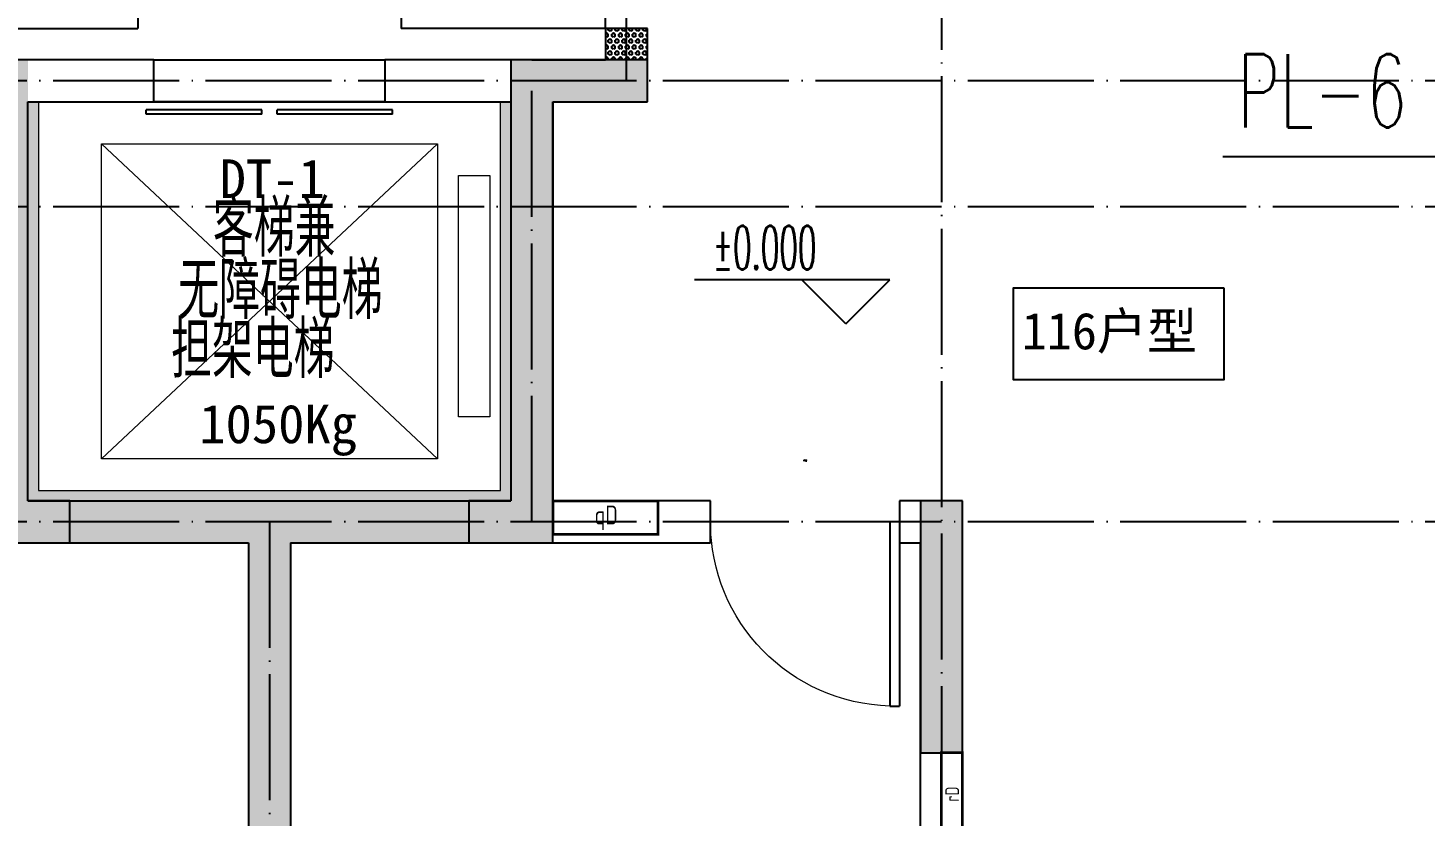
# Model space of a CAD drawing. Extents: x 27938 to 1507990, y 110129 to 923079.
# Drawn here: x 839267 to 845920, y 676056 to 679809 of the extents above; entities that cross this region are included whole.
import ezdxf

# ---------------------------------------------------------------- set-up
doc = ezdxf.new("R2010")
doc.units = 0
doc.header["$LTSCALE"] = 1000
doc.header["$MEASUREMENT"] = 0
doc.linetypes.add('DOTE', pattern=[2.42, 2, -0.2, 0.02, -0.2])
for name, color, linetype, lineweight in [('3.5方案汇报，与郭总、侯月琴确定户型_t8$0$STAIR', 2, 'Continuous', 18), ('EQUIP-消防', 3, 'Continuous', 20), ('填充', 251, 'Continuous', 5)]:
    doc.layers.add(name, color=color, linetype=linetype, lineweight=lineweight)
for name, color, linetype in [('COLUMN', 9, 'Continuous'), ('DIM_ELEV', 3, 'Continuous'), ('DIM_餐饮排水', 31, 'Continuous'), ('DOTE', 1, 'Continuous'), ('PUB_HATCH', 8, 'Continuous'), ('PUB_TEXT', 4, 'Continuous'), ('WALL', 9, 'Continuous'), ('WINDOW', 4, 'Continuous'), ('WINDOW_TEXT', 7, 'Continuous'), ('保温', 6, 'Continuous')]:
    doc.layers.add(name, color=color, linetype=linetype)
doc.styles.add('_TCH_DIM', font='SIMPLEX.shx', dxfattribs={"width": 0.7, "bigfont": 'GBCBIG.shx'})
doc.styles.add('_TCH_WINDOW', font='SIMPLEX.shx', dxfattribs={"width": 0.7, "height": 3.5, "bigfont": 'GBCBIG.shx'})
doc.styles.add('_TWT_SERIAL', font='SIMPLEX', dxfattribs={"width": 0.8, "height": 3.5, "bigfont": 'HZTXT'})
doc.styles.get("Standard").update_dxf_attribs({"font": 'gbenor.shx', "bigfont": 'gbcbig.shx'})
doc.styles.add('房间名称', font='TSSDENG', dxfattribs={"width": 0.8, "bigfont": 'HZTXT'})
doc.styles.add('黑体', font='simhei.ttf')

# ---------------------------------------------------------------- blocks, each defined once
blk = doc.blocks.new('GFDGFSDFGD')
at = {"layer": 'PUB_HATCH'}
for points in [[(431966.6, 370823.7), (431316.6, 370823.7), (431316.6, 370623.7), (431766.6, 370623.7), (431766.6, 368523.7), (432166.6, 368523.7), (432166.6, 368723.7), (431966.6, 368723.7)], [(434266.6, 370823.7), (434266.6, 368723.7), (434066.6, 368723.7), (434066.6, 368523.7), (434466.6, 368523.7), (434466.6, 370623.7), (434916.6, 370623.7), (434916.6, 370823.7)], [(436416.6, 368723.7), (436216.6, 368723.7), (436216.6, 367523.7), (436416.6, 367523.7)]]:
    blk.add_hatch(color=0, dxfattribs=at).paths.add_polyline_path(points)
at = {"layer": 'COLUMN', "color": 0}
for p, q in [((434266.6, 370823.7), (434266.6, 368723.7)), ((434916.6, 370823.7), (434266.6, 370823.7)), ((434916.6, 370623.7), (434916.6, 370823.7)), ((434466.6, 368523.7), (434466.6, 370623.7)), ((434466.6, 370623.7), (434916.6, 370623.7)), ((432166.6, 368723.7), (431966.6, 368723.7)), ((432166.6, 368523.7), (432166.6, 368723.7)), ((434266.6, 368723.7), (434066.6, 368723.7)), ((434066.6, 368723.7), (434066.6, 368523.7)), ((436416.6, 368723.7), (436216.6, 368723.7)), ((436216.6, 368723.7), (436216.6, 367523.7)), ((436416.6, 367523.7), (436416.6, 368723.7)), ((431766.6, 368523.7), (432166.6, 368523.7)), ((434066.6, 368523.7), (434466.6, 368523.7)), ((436216.6, 367523.7), (436416.6, 367523.7))]:
    blk.add_line(p, q, dxfattribs=at)
blk = doc.blocks.new('GDFGDGRD')
at = {"layer": '保温', "linetype": 'Continuous', "ltscale": 10}
h = blk.add_hatch(dxfattribs=at)
h.set_pattern_fill('HEX', color=251, scale=10, angle=90, style=0)
h.set_pattern_definition([(90, (0, 0), (-16.49778, 1e-15), [9.525, -19.05]), (210, (0, 0), (8.24889, -14.2874966), [9.525, -19.05]), (150, (6e-16, 9.525), (-8.24889, -14.2874966), [9.525, -19.05])])
h.paths.add_polyline_path([(434916.6, 370823.7), (434716.6, 370823.7), (434716.5, 370973.7), (434916.5, 370973.7)])
h = blk.add_hatch(dxfattribs=at)
h.set_pattern_fill('HEX', color=251, scale=10, angle=90, style=0)
h.set_pattern_definition([(90, (-70765.891, -151624.736), (-16.49778, 1e-15), [9.525, -19.05]), (210, (-70765.891, -151624.736), (8.24889, -14.2874966), [9.525, -19.05]), (150, (-70765.891, -151615.211), (-8.24889, -14.2874966), [9.525, -19.05])])
h.paths.add_polyline_path([(434066.6, 368523.7), (434066.6, 368723.7), (432166.6, 368723.7), (432166.6, 368523.7)])
h = blk.add_hatch(dxfattribs=at)
h.set_pattern_fill('HEX', color=251, scale=10, angle=90, style=0)
h.set_pattern_definition([(90, (-70765.891, -152124.736), (-16.49778, 1e-15), [9.525, -19.05]), (210, (-70765.891, -152124.736), (8.24889, -14.2874966), [9.525, -19.05]), (150, (-70765.891, -152115.211), (-8.24889, -14.2874966), [9.525, -19.05])])
h.paths.add_polyline_path([(433016.7, 363923.7), (433216.7, 363923.7), (433216.7, 368523.7), (433016.7, 368523.7)])
blk = doc.blocks.new('FSFSFSFSEG')
at = {"layer": 'EQUIP-消防', "const_width": 12.8}
blk.add_lwpolyline([(136866.6, 335152.5), (136466.6, 335152.5), (136466.6, 335052.5), (136866.6, 335052.5)], close=True, dxfattribs=at)
at = {"layer": 'PUB_TEXT', "color": 7, "true_color": 0xffffff, "style": '房间名称', "width": 0.8}
blk.add_text('rD', height=64.8, dxfattribs=at).set_placement((136633.7, 335069))
blk = doc.blocks.new('GDGRDGDRGDFD')
at = {"layer": 'EQUIP-消防', "const_width": 12.8}
blk.add_lwpolyline([(136866.6, 335507.8), (136366.6, 335507.8), (136366.6, 335347.8), (136866.6, 335347.8)], close=True, dxfattribs=at)
at = {"layer": 'PUB_TEXT', "color": 7, "true_color": 0xffffff, "style": '房间名称', "width": 0.8}
blk.add_text('qD', height=90, dxfattribs=at).set_placement((136565, 335395.5))
blk = doc.blocks.new('GHFHFHTFHCSDCS')
for name, p, rotation in [('GDGRDGDRGDFD', (298101, 33215.5), 0.0001673532306091649), ('FSFSFSFSEG', (771469.1, 230657.2), 89.99999999297357)]:
    blk.add_blockref(name, p, dxfattribs=dict(rotation=rotation))
blk = doc.blocks.new('$DorLib2D$00000001')
at = {"color": 0}
for p, q in [((0.45, 0.975), (0.5, 0.975)), ((0.45, 0), (0.45, 0.975)), ((0.5, 0), (0.5, 0.975)), ((0.5, 0), (0.45, 0))]:
    blk.add_line(p, q, dxfattribs=at)
at = {"color": 0, "lineweight": 13}
blk.add_arc((0.475, 0), 0.975, 91.46928, 180, dxfattribs=at)
blk = doc.blocks.new('$DORLIB2D$00000127')
at = {"color": 0}
for points in [[(-0.5333, 0.7949), (-0.5333, 0.6904)], [(-0.0333, 0.7949), (-0.5333, 0.7949)], [(-0.0333, 0.7949), (-0.0333, 0.6904)], [(0.5333, 0.7949), (0.0333, 0.7949)], [(0.0333, 0.7949), (0.0333, 0.6904)], [(0.5333, 0.7949), (0.5333, 0.6904)], [(-0.0333, 0.6904), (-0.5333, 0.6904)], [(0.5333, 0.6904), (0.0333, 0.6904)], [(0.5, 0.5), (-0.5, 0.5)]]:
    blk.add_lwpolyline(points, dxfattribs=at)

msp = doc.modelspace()

# ---------------------------------------------------------------- hatches: boundary and pattern name
at = {"layer": '填充'}
h = msp.add_hatch(dxfattribs=at)
h.set_pattern_fill('隔热材料02', color=8, scale=100, style=0)
h.set_pattern_definition([(0, (-333791.82, 68818.54), (0, 50), []), (0, (-333791.82, 68835.207), (0, 50), []), (270, (-333748.077, 68843.84), (50, -9e-15), [5.01775, -44.98225]), (270, (-333785.536, 68843.84), (50, -9e-15), [5.01775, -44.98225]), (90, (-333760.024, 68809.91), (-50, 3e-15), [5.01775, -44.98225]), (90, (-333773.59, 68809.91), (-50, 3e-15), [5.01775, -44.98225]), (180, (-333741.794, 68801.874), (-6e-15, -50), [50.02425, 0.02425]), (135, (-333755.75, 68804.383), (3e-15, 49.99987405), [4.268, -66.44275]), (116.56505, (-333708.77, 68807.4), (0.00011283, 49.99993342), [2.805, -108.9985]), (116.56505, (-333758.77, 68807.4), (0.00011283, 49.99993342), [2.805, -108.9985]), (153.43495, (-333700.734, 68801.874), (-0.0001128, 49.9999334), [5.61, -106.1935]), (153.43495, (-333750.734, 68801.874), (-0.0001128, 49.9999334), [5.61, -106.1935]), (63.43495, (-333710.024, 68814.927), (-0.00011283, 49.99993342), [26.714, -85.0895]), (63.43495, (-333760.024, 68814.927), (-0.00011283, 49.99993342), [26.714, -85.0895]), (116.56505, (-333698.077, 68843.839), (0.00011283, 49.99993342), [2.805, -108.9985]), (116.56505, (-333748.077, 68843.839), (0.00011283, 49.99993342), [2.805, -108.9985]), (135, (-333749.33, 68846.347), (3e-15, 49.99987405), [4.268, -66.44275]), (153.43495, (-333702.35, 68849.365), (-0.0001128, 49.9999334), [5.61, -106.1935]), (153.43495, (-333752.35, 68849.365), (-0.0001128, 49.9999334), [5.61, -106.1935]), (45, (-333784.28, 68846.347), (0, 49.99987405), [4.268, -66.44275]), (63.43495, (-333735.536, 68843.839), (-0.00011283, 49.99993342), [2.805, -108.9985]), (63.43495, (-333785.536, 68843.839), (-0.00011283, 49.99993342), [2.805, -108.9985]), (26.56505, (-333731.264, 68849.365), (0.0001128, 49.9999334), [5.61, -106.1935]), (26.56505, (-333781.264, 68849.365), (0.0001128, 49.9999334), [5.61, -106.1935]), (116.56505, (-333723.59, 68814.927), (0.00011283, 49.99993342), [26.714, -85.0895]), (116.56505, (-333773.59, 68814.927), (0.00011283, 49.99993342), [26.714, -85.0895]), (45, (-333777.86, 68804.383), (0, 49.99987405), [4.268, -66.44275]), (63.43495, (-333724.843, 68807.4), (-0.00011283, 49.99993342), [2.805, -108.9985]), (63.43495, (-333774.843, 68807.4), (-0.00011283, 49.99993342), [2.805, -108.9985]), (26.56505, (-333732.88, 68801.874), (0.0001128, 49.9999334), [5.61, -106.1935]), (26.56505, (-333782.88, 68801.874), (0.0001128, 49.9999334), [5.61, -106.1935])])
h.paths.add_polyline_path([(841516.6, 679457.2), (841566.6, 679457.2), (841566.6, 677557.2), (839266.6, 677557.2), (839266.6, 679457.2), (839316.6, 679457.2), (839316.6, 677607.2), (841516.6, 677607.2)])

# ---------------------------------------------------------------- linework, layer by layer
at = {"color": 8}
msp.add_lwpolyline([(844963.6, 678570.8), (843957.6, 678570.8), (843957.6, 678134.8), (844963.6, 678134.8)], close=True, dxfattribs=at)
at = {"layer": '3.5方案汇报，与郭总、侯月琴确定户型_t8$0$STAIR', "color": 8}
for p, q in [((841216.6, 679257.2), (839616.6, 677757.2)), ((839616.6, 679257.2), (841216.6, 677757.2))]:
    msp.add_line(p, q, dxfattribs=at)
for points in [[(839616.6, 677757.2), (839616.6, 679257.2), (841216.6, 679257.2), (841216.6, 677757.2)], [(841316.6, 677957.2), (841316.6, 679107.2), (841466.6, 679107.2), (841466.6, 677957.2)]]:
    msp.add_lwpolyline(points, close=True, dxfattribs=at)
at = {"layer": 'DIM_ELEV', "color": 8}
for p, q in [((843371.7, 678610), (842440.8, 678610)), ((843161.7, 678400), (842951.7, 678610)), ((843161.7, 678400), (843371.7, 678610))]:
    msp.add_line(p, q, dxfattribs=at)
at = {"layer": 'DIM_餐饮排水'}
msp.add_line((845991, 679194.8), (844956.2, 679194.8), dxfattribs=at)
at = {"layer": 'DOTE', "color": 169, "linetype": 'DOTE', "ltscale": 0.3}
for p, q in [((843616.4, 681757.2), (843616.6, 666975.2)), ((842116.6, 679557.2), (842116.6, 681157.2)), ((879916.6, 679557.2), (825916.6, 679557.2)), ((841666.6, 677457.2), (841666.6, 679557.2)), ((879916.6, 678957.2), (825916.6, 678957.2)), ((879916.6, 677457.2), (825916.6, 677457.2)), ((840416.6, 677457.2), (840416.6, 666975.2))]:
    msp.add_line(p, q, dxfattribs=at)
at = {"layer": 'WALL', "color": 8}
for p, q in [((842216.6, 679807.2), (842016.6, 679807.2)), ((842016.6, 679807.2), (842016.6, 679657.2)), ((842216.6, 679457.2), (842216.6, 679807.2)), ((839866.6, 679657.2), (839166.6, 679657.2)), ((839866.6, 679457.2), (839866.6, 679657.2)), ((841666.6, 679657.2), (840966.6, 679657.2)), ((840966.6, 679657.2), (840966.6, 679457.2)), ((841666.6, 679657.2), (842016.6, 679657.2)), ((839266.6, 677557.2), (839266.6, 679457.2)), ((839266.6, 679457.2), (839866.6, 679457.2)), ((840966.6, 679457.2), (841566.6, 679457.2)), ((841566.6, 679457.2), (841566.6, 677557.2)), ((841766.6, 679457.2), (841766.6, 677557.2)), ((841766.6, 679457.2), (842216.6, 679457.2)), ((839266.6, 677557.2), (840416.6, 677557.2)), ((840416.6, 677557.2), (841566.6, 677557.2)), ((842516.6, 677557.2), (841766.6, 677557.2)), ((842516.6, 677357.2), (842516.6, 677557.2)), ((843716.6, 677557.2), (843416.6, 677557.2)), ((843416.6, 677557.2), (843416.6, 677357.2)), ((843716.6, 674557.2), (843716.6, 677557.2)), ((839166.6, 677357.2), (840316.6, 677357.2)), ((840316.6, 677357.2), (840316.6, 672757.2)), ((840516.6, 677357.2), (840516.6, 672757.2)), ((840516.6, 677357.2), (841666.6, 677357.2)), ((841666.6, 677357.2), (842516.6, 677357.2)), ((843416.6, 677357.2), (843516.6, 677357.2)), ((843516.6, 674457.2), (843516.6, 677357.2))]:
    msp.add_line(p, q, dxfattribs=at)
at = {"layer": 'WINDOW', "color": 8}
for p, q in [((842016.6, 679807.2), (842016.6, 680907.2)), ((839866.6, 679657.2), (840966.6, 679657.2)), ((839866.6, 679457.2), (840966.6, 679457.2))]:
    msp.add_line(p, q, dxfattribs=at)
at = {"layer": '填充', "color": 8}
msp.add_lwpolyline([(841516.6, 679457.2), (841566.6, 679457.2), (841566.6, 677557.2), (839266.6, 677557.2), (839266.6, 679457.2), (839316.6, 679457.2), (839316.6, 677607.2), (841516.6, 677607.2)], close=True, dxfattribs=at)

# ---------------------------------------------------------------- block references
at = {"color": 8}
for name in ['GFDGFSDFGD', 'GDFGDGRD', 'GHFHFHTFHCSDCS']:
    msp.add_blockref(name, (407300, 308833.4), dxfattribs=at)
at = {"layer": 'WINDOW', "color": 8}
ref = msp.add_blockref('$DorLib2D$00000001', (838716.6, 680357.2), dxfattribs=dict(at, xscale=-1100, yscale=-1100, zscale=-1100, rotation=90.00000000947153))
ref.add_attrib('A', 'YFDM1122', (838551.7, 680346.7), dxfattribs={"layer": 'WINDOW_TEXT', "color": 8, "ltscale": 0.5, "height": 5.95, "rotation": 90, "style": '_TCH_WINDOW', "width": 0.494118})
ref = msp.add_blockref('$DorLib2D$00000001', (842116.6, 680357.2), dxfattribs=dict(at, xscale=-1100, yscale=1100, zscale=-1100, rotation=89.99999999052845))
ref.add_attrib('A', 'YFDM1122', (842287.4, 680346.7), dxfattribs={"layer": 'WINDOW_TEXT', "color": 8, "ltscale": 0.5, "height": 5.95, "rotation": 90, "style": '_TCH_WINDOW', "width": 0.494118})
at = {"layer": 'WINDOW', "color": 8, "xscale": 1100, "yscale": -200, "zscale": 1100}
msp.add_blockref('$DORLIB2D$00000127', (840416.6, 679557.2), dxfattribs=at)
at = {"layer": 'WINDOW', "color": 8}
ref = msp.add_blockref('$DorLib2D$00000001', (842966.6, 677457.2), dxfattribs=dict(at, xscale=900, yscale=-900, zscale=900, rotation=1.101422729913818e-09))
ref.add_attrib('A', 'M0922', (842959.7, 677746.7), dxfattribs={"layer": 'WINDOW_TEXT', "color": 8, "ltscale": 0.5, "height": 5.95, "rotation": 0, "style": '_TCH_WINDOW', "width": 0.494118})

# ---------------------------------------------------------------- texts
at = {"color": 8, "style": '黑体'}
msp.add_text('116户型', height=175, dxfattribs=at).set_placement((843999.9, 678278.6))
at = {"layer": 'DIM_ELEV', "color": 7, "style": '_TCH_DIM', "width": 0.494118}
msp.add_text('%%P0.000', height=208.25, dxfattribs=at).set_placement((842527.6, 678659))
at = {"layer": 'DIM_餐饮排水', "color": 7, "style": '_TWT_SERIAL', "width": 0.64}
msp.add_text('PL-6', height=350, dxfattribs=at).set_placement((845026.2, 679334.8))
at = {"layer": 'PUB_TEXT', "color": 8, "style": '黑体'}
for s, p in [('DT-1', (840179.5, 678999.4)), ('1050Kg', (840082.5, 677831.8))]:
    msp.add_text(s, height=184.01, dxfattribs=at).set_placement(p)
at = {"layer": 'PUB_TEXT', "color": 8}
for s, p in [('客梯兼', (840147.5, 678719.3)), ('无障碍电梯', (839982.9, 678423.5)), ('担架电梯', (839948.5, 678141.9))]:
    msp.add_text(s, height=270.07, dxfattribs=at).set_placement(p)

doc.saveas('drawing.dxf')
